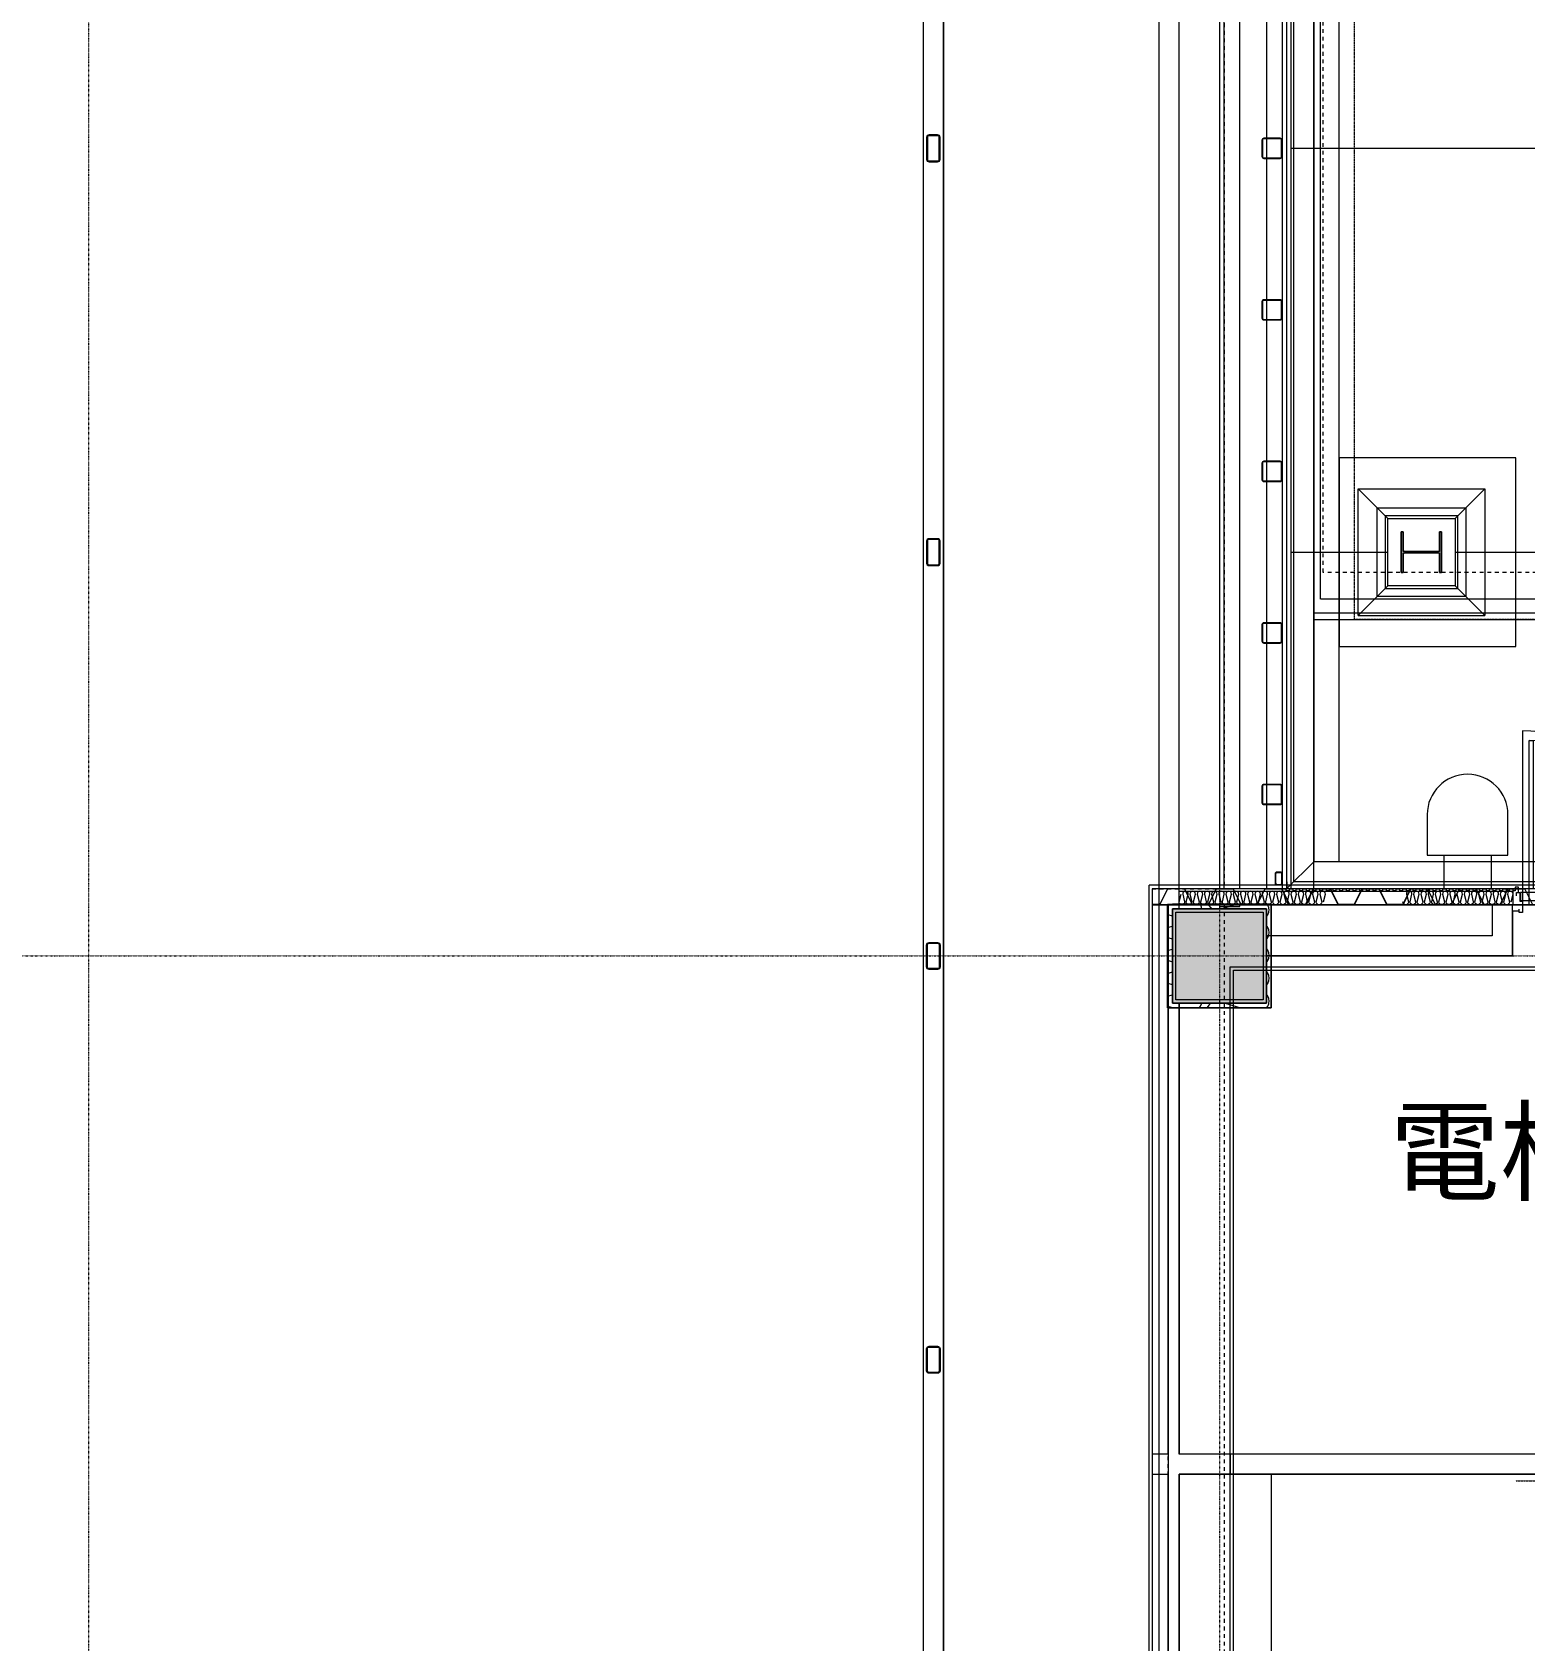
# Model space of a CAD drawing. Extents: x -32000 to 401936, y -48083 to 131250.
# Drawn here: x 234782 to 245868, y 24912 to 36863 of the extents above; entities that cross this region are included whole.
import ezdxf
from ezdxf.enums import TextEntityAlignment as Align

# ---------------------------------------------------------------- set-up
doc = ezdxf.new("R2010")
doc.units = 0
doc.header["$LTSCALE"] = 10
for name, pattern in [('H12PL4$0$JJP_三點線', [0.9, 0.3, -0.15, 0, -0.15, 0, -0.15, 0, -0.15]), ('H12PL4$0$JJP_虛線(退縮線、投影線、地下室範圍、非屬本工程、圖面分區)', [0.45, 0.3, -0.15]), ('H12PL4$0$TAI_虛線', [5.644, 2.822, -2.822]), ('XFM7P40ICA$0$H12PL4$0$DOTK1', [0.01, 0.005, -0.005]), ('XFM7P40ICA$0$H12PL4$0$JJP_三點線', [0.9, 0.3, -0.15, 0, -0.15, 0, -0.15, 0, -0.15]), ('XFM7P40ICA$0$H12PL4$0$JJP_虛線(退縮線、投影線、地下室範圍、非屬本工程、圖面分區)', [0.45, 0.3, -0.15]), ('XFM7P40ICA$0$H12PL4$0$TAI_虛線', [5.644, 2.822, -2.822])]:
    doc.linetypes.add(name, pattern=pattern)
for name, color, linetype in [('H12PL4$0$A-WALL-EX', 252, 'Continuous'), ('H12PL4$0$A-WALL-IN', 252, 'Continuous'), ('H12PL4$0$A-ZONE', 252, 'Continuous'), ('H12PL4$0$Door', 252, 'Continuous'), ('H12PL4$0$S-COL', 252, 'Continuous'), ('H12PL4$0$S-GRID', 252, 'Continuous'), ('H12PL4$0$S-SLAB-SHOW', 252, 'Continuous'), ('XFM7P40ICA$0$H12PL4$0$A-CLNG', 252, 'Continuous'), ('XFM7P40ICA$0$H12PL4$0$A-ROOF', 252, 'Continuous'), ('XFM7P40ICA$0$H12PL4$0$A-WALL-EX', 252, 'Continuous'), ('XFM7P40ICA$0$H12PL4$0$A-WALL-IN', 252, 'Continuous'), ('XFM7P40ICA$0$H12PL4$0$Hattch', 252, 'Continuous'), ('XFM7P40ICA$0$H12PL4$0$L40_19_$ALDG', 252, 'Continuous'), ('XFM7P40ICA$0$H12PL4$0$L40_19_GW', 252, 'Continuous'), ('XFM7P40ICA$0$H12PL4$0$L40_19_MEJI', 252, 'Continuous'), ('XFM7P40ICA$0$H12PL4$0$L40_19_SIAGE1', 252, 'Continuous'), ('XFM7P40ICA$0$H12PL4$0$L40_19_SIAGE2', 252, 'Continuous'), ('XFM7P40ICA$0$H12PL4$0$L40_19_SIAGE3', 252, 'Continuous'), ('XFM7P40ICA$0$H12PL4$0$L40_19_STEEL2', 252, 'Continuous'), ('XFM7P40ICA$0$H12PL4$0$L40_19_STEEL3', 252, 'Continuous'), ('XFM7P40ICA$0$H12PL4$0$L40_19_SUGATA3', 252, 'Continuous'), ('XFM7P40ICA$0$H12PL4$0$L40_19_SUGATAD', 252, 'Continuous'), ('XFM7P40ICA$0$H12PL4$0$L40_19_TATEGU1', 252, 'Continuous'), ('XFM7P40ICA$0$H12PL4$0$L40_19_TATEGU3', 252, 'Continuous'), ('XFM7P40ICA$0$H12PL4$0$S-COL', 252, 'Continuous'), ('XFM7P40ICA$0$H12PL4$0$S-GRID', 252, 'Continuous')]:
    doc.layers.add(name, color=color, linetype=linetype)
doc.styles.add('H12PL4$0$Standard', font='', dxfattribs={"width": 0.8})
doc.styles.get('H12PL4$0$Standard').set_extended_font_data('Microsoft JhengHei')

# ---------------------------------------------------------------- blocks, each defined once
blk = doc.blocks.new('XFM7P40ICA$0$H12PL4')
at = {"layer": 'XFM7P40ICA$0$H12PL4$0$Hattch', "linetype": 'Continuous', "lineweight": 0}
for points in [[(244950, 33150), (244950, 32850), (244965, 32850), (244965, 32995), (245235, 32995), (245235, 32850), (245250, 32850), (245250, 33150), (245235, 33150), (245235, 33005), (244965, 33005), (244965, 33150)], [(243250, 29650), (243950, 29650), (243950, 30350), (243250, 30350)]]:
    blk.add_hatch(color=256, dxfattribs=at).paths.add_polyline_path(points)
at = {"layer": 'XFM7P40ICA$0$H12PL4$0$A-CLNG', "lineweight": 0, "flags": 128}
blk.add_lwpolyline([(243300, 26150), (250225, 26150), (250225, 22725), (252150, 22725), (252150, 9575), (245975, 9575), (245975, 12725), (243300, 12725)], close=True, dxfattribs=at)
at = {"layer": 'XFM7P40ICA$0$H12PL4$0$A-ROOF', "linetype": 'XFM7P40ICA$0$H12PL4$0$TAI_虛線', "lineweight": 0, "flags": 128}
for points in [[(243635, 45000), (243635, 30500)], [(243099.5, 30500), (243635, 30500)], [(243099.5, 30500), (243099.5, 30380)], [(243099.5, 30380), (243635, 30380)], [(243635, 30380), (243635, -650)]]:
    blk.add_lwpolyline(points, dxfattribs=at)
at = {"layer": 'XFM7P40ICA$0$H12PL4$0$A-WALL-EX', "lineweight": 0}
for p, q in [((244300, 30500), (244300, 89560)), ((243300, 30500), (243150, 30500)), ((243300, 30500), (243150, 30500)), ((243150, 30380), (243300, 30380)), ((243150, 30380), (243300, 30380)), ((243219.5, 26300), (243099.5, 26300)), ((243219.5, 26300), (243099.5, 26300)), ((243680.5, 26300), (243680.5, 26150)), ((243099.5, 26150), (243219.5, 26150)), ((243099.5, 26150), (243219.5, 26150))]:
    blk.add_line(p, q, dxfattribs=at)
at = {"layer": 'XFM7P40ICA$0$H12PL4$0$A-WALL-EX', "linetype": 'XFM7P40ICA$0$H12PL4$0$JJP_虛線(退縮線、投影線、地下室範圍、非屬本工程、圖面分區)', "lineweight": 0}
for p, q in [((244300, 32550), (244316.7, 32550)), ((244316.7, 32550), (244350, 32550)), ((244350, 32550), (253450, 32550)), ((243099.5, 26300), (243099.5, 26150))]:
    blk.add_line(p, q, dxfattribs=at)
at = {"layer": 'XFM7P40ICA$0$H12PL4$0$A-WALL-EX', "lineweight": 0, "flags": 128}
for points in [[(243150, 90465), (243150, 30500)], [(244065, 90115), (244065, 30500)], [(244100, 30500), (244100, 90115)], [(243300, 30500), (243300, 89650)], [(243600, 89650), (243600, 30500)], [(243635, 30500), (243635, 89650)], [(244130, 89560), (244130, 30500)], [(243150, 30500), (243099.5, 30500)], [(243099.5, 30500), (243099.5, 30380)], [(261965, 30500), (243300, 30500)], [(243600, 30500), (243635, 30500)], [(244065, 30500), (244100, 30500)], [(244300, 30500), (244130, 30500)], [(260500, 30500), (244300, 30500)], [(243099.5, 30380), (243150, 30380)], [(243150, 30380), (243150, -465.1)], [(243300, 30380), (261965, 30380)], [(243300, 30350), (243300, 30380)], [(245775, 30380), (245625, 30380)], [(245625, 30380), (245625, 30150)], [(245775, 30150), (245775, 30380)], [(245625, 30150), (243985, 30150)], [(243985, 30000), (243985, 30150)], [(245775, 30000), (245775, 30150)], [(243985, 30000), (245775, 30000)], [(243300, 26300), (243300, 29650)], [(250375, 26300), (243680.5, 26300)], [(243300, 15350), (243300, 26150)], [(243680.5, 26150), (250225, 26150)]]:
    blk.add_lwpolyline(points, dxfattribs=at)
at = {"layer": 'XFM7P40ICA$0$H12PL4$0$A-WALL-EX', "linetype": 'XFM7P40ICA$0$H12PL4$0$JJP_虛線(退縮線、投影線、地下室範圍、非屬本工程、圖面分區)', "lineweight": 0, "flags": 128}
for points in [[(244300, 87350), (244300, 32650)], [(244350, 32650), (244350, 87350)], [(244300, 32550), (244300, 32650)], [(253450, 32650), (244350, 32650)], [(244300, 32500), (244300, 32550)], [(244300, 32500), (253600, 32500)], [(243075, 30525), (243075, 29895)], [(263295, 30525), (243075, 30525)], [(243219.5, 30380), (243099.5, 30380)], [(243099.5, 30380), (243099.5, -465)], [(243219.5, 26300), (243219.5, 30380)], [(243220, 30380), (243220, 29919.5)], [(263319.5, 30380), (243220, 30380)], [(243075, 29895), (243075, -2650)], [(243220, 29919.5), (243220, -2530)], [(243680.5, -2069.5), (243680.5, 29919.5)], [(243680.5, 29919.5), (263319.5, 29919.5)], [(243705, -2027.9), (243705, 29895)], [(243705, 29895), (263295, 29895)], [(243219.5, 12725), (243219.5, 26150)]]:
    blk.add_lwpolyline(points, dxfattribs=at)
at = {"layer": 'XFM7P40ICA$0$H12PL4$0$A-WALL-IN', "lineweight": 0, "flags": 128}
for points in [[(243215, 30385), (243250, 30385)], [(243215, 30385), (243215, 29615)], [(243950, 30385), (243250, 30385)], [(243985, 30385), (243950, 30385)], [(243985, 29650), (243985, 30385)], [(243985, 29615), (243985, 29650)], [(243215, 29615), (243250, 29615)], [(243250, 29615), (243985, 29615)]]:
    blk.add_lwpolyline(points, dxfattribs=at)
at = {"layer": 'XFM7P40ICA$0$H12PL4$0$Hattch', "lineweight": 0}
for p, q in [((243156.9, 30381.7), (243216.1, 30500)), ((243157.9, 30380), (243217.1, 30498.3)), ((243300, 30498.3), (243217.1, 30498.3)), ((243338.8, 30498.3), (243300, 30498.3)), ((243399, 30380), (243339.8, 30498.3)), ((243400, 30381.7), (243340.9, 30500)), ((243517.9, 30381.7), (243577.1, 30500)), ((243519, 30380), (243578.1, 30498.3)), ((243577.1, 30500), (243700.9, 30500)), ((243699.8, 30498.3), (243578.1, 30498.3)), ((243760, 30380), (243700.9, 30498.3)), ((243761, 30381.7), (243701.9, 30500)), ((243879, 30381.7), (243938.1, 30500)), ((243880, 30380), (243939.2, 30498.3)), ((243938.1, 30500), (244061.9, 30500)), ((244060.9, 30498.3), (243939.2, 30498.3)), ((244121, 30380), (244061.9, 30498.3)), ((244122.1, 30381.7), (244062.9, 30500)), ((244240, 30381.7), (244299.2, 30500)), ((244241, 30380), (244300.2, 30498.3)), ((244299.2, 30500), (244422.9, 30500)), ((244421.9, 30498.3), (244300.2, 30498.3)), ((244482.1, 30380), (244422.9, 30498.3)), ((244483.1, 30381.7), (244424, 30500)), ((244601, 30381.7), (244660.2, 30500)), ((244602.1, 30380), (244661.2, 30498.3)), ((244660.2, 30500), (244784, 30500)), ((244782.9, 30498.3), (244661.2, 30498.3)), ((244843.1, 30380), (244784, 30498.3)), ((244844.2, 30381.7), (244785, 30500)), ((244962.1, 30381.7), (245021.2, 30500)), ((244963.1, 30380), (245022.3, 30498.3)), ((245021.2, 30500), (245145, 30500)), ((245144, 30498.3), (245022.3, 30498.3)), ((245204.2, 30380), (245145, 30498.3)), ((245205.2, 30381.7), (245146, 30500)), ((245323.1, 30381.7), (245382.3, 30500)), ((245324.2, 30380), (245383.3, 30498.3)), ((245382.3, 30500), (245506, 30500)), ((245505, 30498.3), (245383.3, 30498.3)), ((245565.2, 30380), (245506, 30498.3)), ((245566.2, 30381.7), (245507.1, 30500)), ((245684.2, 30381.7), (245743.3, 30500)), ((245685.2, 30380), (245744.4, 30498.3)), ((245743.3, 30500), (245867.1, 30500)), ((245866, 30498.3), (245744.4, 30498.3)), ((245926.2, 30380), (245867.1, 30498.3)), ((243150, 30381.7), (243099.5, 30381.7)), ((243156.9, 30381.7), (243150, 30381.7)), ((243215, 30380.5), (243218.4, 30381.6)), ((243218.4, 30381.6), (243229.6, 30385)), ((243519, 30380), (243399, 30380)), ((243517.9, 30381.7), (243400, 30381.7)), ((243459, 30382.2), (243457.1, 30385)), ((243465.7, 30363.7), (243459, 30382.2)), ((243467.3, 30350), (243465.7, 30363.7)), ((243512.7, 30385), (243519.9, 30374.2)), ((243519.9, 30374.2), (243534.2, 30360.7)), ((243534.2, 30360.7), (243551.2, 30351)), ((243615.6, 30350), (243729.6, 30385)), ((243880, 30380), (243760, 30380)), ((243879, 30381.7), (243761, 30381.7)), ((243959, 30382.2), (243957.1, 30385)), ((243965.2, 30365.2), (243959, 30382.2)), ((243965.7, 30363.7), (243965.2, 30365.2)), ((243967.3, 30350), (243965.7, 30363.7)), ((244241, 30380), (244121, 30380)), ((244240, 30381.7), (244122.1, 30381.7)), ((244602.1, 30380), (244482.1, 30380)), ((244601, 30381.7), (244483.1, 30381.7)), ((244963.1, 30380), (244843.1, 30380)), ((244962.1, 30381.7), (244844.2, 30381.7)), ((245324.2, 30380), (245204.2, 30380)), ((245323.1, 30381.7), (245205.2, 30381.7)), ((245685.2, 30380), (245565.2, 30380)), ((245684.2, 30381.7), (245566.2, 30381.7)), ((243215, 30308), (243250, 30297.2)), ((243551.2, 30351), (243554.6, 30350)), ((243950, 30292.7), (243959, 30306.3)), ((243959, 30306.3), (243965.7, 30324.7)), ((243965.7, 30324.7), (243968, 30344.2)), ((243968, 30344.2), (243967.3, 30350)), ((243215, 30210.5), (243250, 30221.3)), ((243215, 30138), (243250, 30127.2)), ((243959, 30212.2), (243950, 30225.8)), ((243950, 30122.7), (243959, 30136.3)), ((243965.7, 30193.7), (243959, 30212.2)), ((243959, 30136.3), (243965.7, 30154.7)), ((243968, 30174.2), (243965.7, 30193.7)), ((243965.7, 30154.7), (243968, 30174.2)), ((243215, 30040.5), (243250, 30051.3)), ((243959, 30042.2), (243950, 30055.8)), ((243965.7, 30023.7), (243959, 30042.2)), ((243968, 30004.2), (243965.7, 30023.7)), ((243965.7, 29984.7), (243968, 30004.2)), ((243215, 29968), (243250, 29957.2)), ((243215, 29870.5), (243250, 29881.3)), ((243950, 29952.7), (243959, 29966.3)), ((243959, 29872.2), (243950, 29885.8)), ((243959, 29966.3), (243965.7, 29984.7)), ((243215, 29798), (243250, 29787.2)), ((243950, 29782.7), (243959, 29796.3)), ((243965.7, 29853.7), (243959, 29872.2)), ((243959, 29796.3), (243965.7, 29814.7)), ((243968, 29834.2), (243965.7, 29853.7)), ((243965.7, 29814.7), (243968, 29834.2)), ((243215, 29700.5), (243250, 29711.3)), ((243459, 29626.3), (243465.7, 29644.7)), ((243465.7, 29644.7), (243466.3, 29650)), ((243534.2, 29647.8), (243519.9, 29634.3)), ((243538.1, 29650), (243534.2, 29647.8)), ((243643.2, 29650), (243757.2, 29615)), ((243959, 29702.2), (243950, 29715.8)), ((243965.7, 29683.7), (243959, 29702.2)), ((243962.9, 29637.1), (243965.7, 29644.7)), ((243968, 29664.2), (243965.7, 29683.7)), ((243965.7, 29644.7), (243966.3, 29650)), ((243966.3, 29650), (243968, 29664.2)), ((243215, 29628), (243224.9, 29624.9)), ((243224.9, 29624.9), (243250, 29617.2)), ((243250, 29617.2), (243257.2, 29615)), ((243451.5, 29615), (243459, 29626.3)), ((243509, 29617.9), (243508, 29615)), ((243519.9, 29634.3), (243509, 29617.9)), ((243951.5, 29615), (243959, 29626.3)), ((243959, 29626.3), (243962.9, 29637.1))]:
    blk.add_line(p, q, dxfattribs=at)
at = {"layer": 'XFM7P40ICA$0$H12PL4$0$L40_19_$ALDG', "linetype": 'XFM7P40ICA$0$H12PL4$0$DOTK1', "lineweight": 0}
blk.add_line((245800, 26100), (250225, 26100), dxfattribs=at)
at = {"layer": 'XFM7P40ICA$0$H12PL4$0$L40_19_GW', "lineweight": 0, "flags": 128}
for points in [[(244372, 30401.1), (244386.4, 30459.9, 1), (244345.2, 30459.9), (244359.6, 30401.1, -1), (244318.4, 30401.1), (244332.8, 30459.9, 1), (244291.6, 30459.9), (244306, 30401.1, -1), (244264.8, 30401.1), (244279.2, 30459.9, 1), (244238, 30459.9), (244252.4, 30401.1, -1), (244211.2, 30401.1), (244225.6, 30459.9, 1), (244184.4, 30459.9), (244198.8, 30401.1, -1), (244157.6, 30401.1), (244172, 30459.9, 1), (244130.8, 30459.9), (244145.2, 30401.1, -1), (244104, 30401.1), (244118.4, 30459.9, 1), (244077.2, 30459.9), (244091.6, 30401.1, -1), (244050.4, 30401.1), (244064.8, 30459.9, 1), (244023.6, 30459.9), (244038, 30401.1, -1), (243996.8, 30401.1), (244011.2, 30459.9, 1), (243970, 30459.9), (243984.4, 30401.1, -1), (243943.2, 30401.1), (243957.6, 30459.9, 1), (243916.4, 30459.9), (243930.8, 30401.1, -1), (243889.6, 30401.1), (243904, 30459.9, 1), (243862.8, 30459.9), (243877.2, 30401.1, -1), (243836, 30401.1), (243850.4, 30459.9, 1), (243809.2, 30459.9), (243823.6, 30401.1, -1), (243782.4, 30401.1), (243796.8, 30459.9, 1), (243755.6, 30459.9), (243770, 30401.1, -1), (243728.8, 30401.1), (243743.2, 30459.9, 1), (243702, 30459.9), (243716.4, 30401.1, -1), (243675.2, 30401.1), (243689.6, 30459.9, 1), (243648.4, 30459.9), (243662.8, 30401.1, -1), (243621.6, 30401.1), (243636, 30459.9, 1), (243594.8, 30459.9), (243609.2, 30401.1, -1), (243568, 30401.1), (243582.4, 30459.9, 1), (243541.2, 30459.9), (243555.6, 30401.1, -1), (243514.4, 30401.1), (243528.8, 30459.9, 1), (243487.6, 30459.9), (243502, 30401.1, -1), (243460.8, 30401.1), (243475.2, 30459.9, 1), (243434, 30459.9), (243448.4, 30401.1, -1), (243407.2, 30401.1), (243421.6, 30459.9, 1), (243380.4, 30459.9), (243394.8, 30401.1, -1), (243353.6, 30401.1), (243368, 30459.9, 1), (243326.8, 30459.9), (243341.2, 30401.1, -1), (243300, 30401.1), (243314.4, 30459.9)], [(245765.6, 30401.1), (245780, 30459.9, 1), (245738.8, 30459.9), (245753.2, 30401.1, -1), (245712, 30401.1), (245726.4, 30459.9, 1), (245685.2, 30459.9), (245699.6, 30401.1, -1), (245658.4, 30401.1), (245672.8, 30459.9, 1), (245631.6, 30459.9), (245646, 30401.1, -1), (245604.8, 30401.1), (245619.2, 30459.9, 1), (245578, 30459.9), (245592.4, 30401.1, -1), (245551.2, 30401.1), (245565.6, 30459.9, 1), (245524.4, 30459.9), (245538.8, 30401.1, -1), (245497.6, 30401.1), (245512, 30459.9, 1), (245470.8, 30459.9), (245485.2, 30401.1, -1), (245444, 30401.1), (245458.4, 30459.9, 1), (245417.2, 30459.9), (245431.6, 30401.1, -1), (245390.4, 30401.1), (245404.8, 30459.9, 1), (245363.6, 30459.9), (245378, 30401.1, -1), (245336.8, 30401.1), (245351.2, 30459.9, 1), (245310, 30459.9), (245324.4, 30401.1, -1), (245283.2, 30401.1), (245297.6, 30459.9, 1), (245256.4, 30459.9), (245270.8, 30401.1, -1), (245229.6, 30401.1), (245244, 30459.9, 1), (245202.8, 30459.9), (245217.2, 30401.1, -1), (245176, 30401.1), (245190.4, 30459.9, 1), (245149.2, 30459.9), (245163.6, 30401.1, -1), (245122.4, 30401.1), (245136.8, 30459.9, 1), (245095.6, 30459.9), (245110, 30401.1, -1), (245068.8, 30401.1), (245083.2, 30459.9, 1), (245042, 30459.9), (245056.4, 30401.1, -1), (245015.2, 30401.1), (245029.6, 30459.9, 1), (244988.4, 30459.9), (245002.8, 30401.1, -1), (244961.6, 30401.1)]]:
    blk.add_lwpolyline(points, format="xyb", dxfattribs=at)
at = {"layer": 'XFM7P40ICA$0$H12PL4$0$L40_19_MEJI', "lineweight": 0}
for p, q in [((244490, 30700), (244490, 89375)), ((244130, 36000), (260600, 36000)), ((244130, 33000), (244850, 33000)), ((245350, 33000), (252350, 33000))]:
    blk.add_line(p, q, dxfattribs=at)
at = {"layer": 'XFM7P40ICA$0$H12PL4$0$L40_19_MEJI', "lineweight": 0, "flags": 128}
blk.add_lwpolyline([(244490, 32300), (245800, 32300), (245800, 33700), (244490, 33700)], close=True, dxfattribs=at)
at = {"layer": 'XFM7P40ICA$0$H12PL4$0$L40_19_SIAGE1', "lineweight": 0}
for p, q in [((244100, 30525), (244100, 90500)), ((241400, 37225), (241400, 22260)), ((241550, 37225), (241550, 22410)), ((243150, 37225), (243150, 22410)), ((245775, 30332), (245775, 30000)), ((245825, 30332), (245775, 30332)), ((245775, 30000), (243950, 30000)), ((243300, 29650), (243300, 26300)), ((250375, 26300), (243300, 26300)), ((250225, 26150), (243300, 26150)), ((243300, 26150), (243300, 15425))]:
    blk.add_line(p, q, dxfattribs=at)
at = {"layer": 'XFM7P40ICA$0$H12PL4$0$L40_19_SIAGE1', "lineweight": 0, "flags": 128}
blk.add_lwpolyline([(244101.2, 30552), (244101.2, 30501.2), (244152, 30501.2)], dxfattribs=at)
at = {"layer": 'XFM7P40ICA$0$H12PL4$0$L40_19_SIAGE2', "lineweight": 0}
blk.add_line((243300, 26300), (243300, 29650), dxfattribs=at)
at = {"layer": 'XFM7P40ICA$0$H12PL4$0$L40_19_SIAGE2', "lineweight": 0, "flags": 128}
blk.add_lwpolyline([(244094, 30500), (244094, 30485.5), (244118.8, 30485.5), (244118.8, 30500), (244143.6, 30500), (244143.6, 30485.5), (244168.4, 30485.5), (244168.4, 30500), (244193.2, 30500), (244193.2, 30485.5), (244218, 30485.5), (244218, 30500), (244242.8, 30500), (244242.8, 30485.5), (244267.6, 30485.5), (244267.6, 30500), (244292.4, 30500), (244292.4, 30485.5), (244317.2, 30485.5), (244317.2, 30500), (244342, 30500), (244342, 30485.5), (244366.8, 30485.5), (244366.8, 30500), (244391.6, 30500), (244391.6, 30485.5), (244416.4, 30485.5), (244416.4, 30500), (244441.2, 30500), (244441.2, 30485.5), (244466, 30485.5), (244466, 30500), (244490.8, 30500), (244490.8, 30485.5), (244515.6, 30485.5), (244515.6, 30500), (244540.4, 30500), (244540.4, 30485.5), (244565.2, 30485.5), (244565.2, 30500), (244590, 30500), (244590, 30485.5), (244614.8, 30485.5), (244614.8, 30500), (244639.6, 30500), (244639.6, 30485.5), (244664.4, 30485.5), (244664.4, 30500), (244689.2, 30500), (244689.2, 30485.5), (244714, 30485.5), (244714, 30500), (244738.8, 30500), (244738.8, 30485.5), (244763.6, 30485.5), (244763.6, 30500), (244788.4, 30500), (244788.4, 30485.5), (244813.2, 30485.5), (244813.2, 30500), (244838, 30500), (244838, 30485.5), (244862.8, 30485.5), (244862.8, 30500), (244887.6, 30500), (244887.6, 30485.5), (244912.4, 30485.5), (244912.4, 30500), (244937.2, 30500), (244937.2, 30485.5), (244962, 30485.5), (244962, 30500), (244986.8, 30500), (244986.8, 30485.5), (245011.6, 30485.5), (245011.6, 30500), (245036.4, 30500), (245036.4, 30485.5), (245061.2, 30485.5), (245061.2, 30500), (245086, 30500), (245086, 30485.5), (245110.8, 30485.5), (245110.8, 30500), (245134, 30500), (245134, 30485.5), (245158.8, 30485.5), (245158.8, 30500), (245183.6, 30500), (245183.6, 30485.5), (245208.4, 30485.5), (245208.4, 30500), (245233.2, 30500), (245233.2, 30485.5), (245258, 30485.5), (245258, 30500), (245282.8, 30500), (245282.8, 30485.5), (245307.6, 30485.5), (245307.6, 30500), (245332.4, 30500), (245332.4, 30485.5), (245357.2, 30485.5), (245357.2, 30500), (245382, 30500), (245382, 30485.5), (245406.8, 30485.5), (245406.8, 30500), (245431.6, 30500), (245431.6, 30485.5), (245456.4, 30485.5), (245456.4, 30500), (245481.2, 30500), (245481.2, 30485.5), (245506, 30485.5), (245506, 30500), (245530.8, 30500), (245530.8, 30485.5), (245555.6, 30485.5), (245555.6, 30500), (245580.4, 30500), (245580.4, 30485.5), (245605.2, 30485.5), (245605.2, 30500), (245630, 30500), (245630, 30485.5), (245654.8, 30485.5), (245654.8, 30500), (245679.6, 30500), (245679.6, 30485.5), (245704.4, 30485.5), (245704.4, 30500), (245729.2, 30500), (245729.2, 30485.5), (245754, 30485.5), (245754, 30500), (245778.8, 30500), (245778.8, 30485.5), (245795, 30485.5)], dxfattribs=at)
at = {"layer": 'XFM7P40ICA$0$H12PL4$0$L40_19_SIAGE3', "lineweight": 0}
for p, q in [((244065, 75000), (244065, 30525)), ((243300, 30350), (243300, 44575)), ((243300, 30480.5), (245780, 30480.5)), ((244100, 30525), (244065, 30525)), ((245780, 30380.5), (245780, 30480.5)), ((243300, 30380.5), (245780, 30380.5)), ((245625, 30380.5), (245625, 30150)), ((245625, 30150), (243950, 30150))]:
    blk.add_line(p, q, dxfattribs=at)
at = {"layer": 'XFM7P40ICA$0$H12PL4$0$L40_19_SIAGE3', "lineweight": 0, "flags": 128}
blk.add_lwpolyline([(243215, 29615), (243215, 30385), (243985, 30385), (243985, 29615)], close=True, dxfattribs=at)
at = {"layer": 'XFM7P40ICA$0$H12PL4$0$L40_19_STEEL2', "lineweight": 0, "flags": 128}
blk.add_lwpolyline([(245250, 33150), (245250, 32850), (245235, 32850), (245235, 32982, 0.4142136), (245222, 32995), (244978, 32995, 0.4142136), (244965, 32982), (244965, 32850), (244950, 32850), (244950, 33150), (244965, 33150), (244965, 33018, 0.4142136), (244978, 33005), (245222, 33005, 0.4142136), (245235, 33018), (245235, 33150)], format="xyb", close=True, dxfattribs=at)
for points in [[(243250, 29650), (243250, 30350), (243950, 30350), (243950, 29650)], [(243275, 29675), (243275, 30325), (243925, 30325), (243925, 29675)]]:
    blk.add_lwpolyline(points, close=True, dxfattribs=at)
at = {"layer": 'XFM7P40ICA$0$H12PL4$0$L40_19_STEEL3', "lineweight": 0, "flags": 128}
for points in [[(241525, 35918), (241525, 36082, 0.4142136), (241507, 36100), (241443, 36100, 0.4142136), (241425, 36082), (241425, 35918, 0.4142136), (241443, 35900), (241507, 35900, 0.4142136)], [(241519, 35918), (241519, 36082, 0.4142136), (241507, 36094), (241443, 36094, 0.4142136), (241431, 36082), (241431, 35918, 0.4142136), (241443, 35906), (241507, 35906, 0.4142136)], [(243915, 36061.5), (243915, 35938.5, 0.4142136), (243928.5, 35925), (244051.5, 35925, 0.4142136), (244065, 35938.5), (244065, 36061.5, 0.4142136), (244051.5, 36075), (243928.5, 36075, 0.4142136)], [(243919.5, 36061.5), (243919.5, 35938.5, 0.4142136), (243928.5, 35929.5), (244051.5, 35929.5, 0.4142136), (244060.5, 35938.5), (244060.5, 36061.5, 0.4142136), (244051.5, 36070.5), (243928.5, 36070.5, 0.4142136)], [(243915, 34861.5), (243915, 34738.5, 0.4142136), (243928.5, 34725), (244051.5, 34725, 0.4142136), (244065, 34738.5), (244065, 34861.5, 0.4142136), (244051.5, 34875), (243928.5, 34875, 0.4142136)], [(243919.5, 34861.5), (243919.5, 34738.5, 0.4142136), (243928.5, 34729.5), (244051.5, 34729.5, 0.4142136), (244060.5, 34738.5), (244060.5, 34861.5, 0.4142136), (244051.5, 34870.5), (243928.5, 34870.5, 0.4142136)], [(243915, 33661.5), (243915, 33538.5, 0.4142136), (243928.5, 33525), (244051.5, 33525, 0.4142136), (244065, 33538.5), (244065, 33661.5, 0.4142136), (244051.5, 33675), (243928.5, 33675, 0.4142136)], [(243919.5, 33661.5), (243919.5, 33538.5, 0.4142136), (243928.5, 33529.5), (244051.5, 33529.5, 0.4142136), (244060.5, 33538.5), (244060.5, 33661.5, 0.4142136), (244051.5, 33670.5), (243928.5, 33670.5, 0.4142136)], [(241525, 32918), (241525, 33082, 0.4142136), (241507, 33100), (241443, 33100, 0.4142136), (241425, 33082), (241425, 32918, 0.4142136), (241443, 32900), (241507, 32900, 0.4142136)], [(241519, 32918), (241519, 33082, 0.4142136), (241507, 33094), (241443, 33094, 0.4142136), (241431, 33082), (241431, 32918, 0.4142136), (241443, 32906), (241507, 32906, 0.4142136)], [(243915, 32461.5), (243915, 32338.5, 0.4142136), (243928.5, 32325), (244051.5, 32325, 0.4142136), (244065, 32338.5), (244065, 32461.5, 0.4142136), (244051.5, 32475), (243928.5, 32475, 0.4142136)], [(243919.5, 32461.5), (243919.5, 32338.5, 0.4142136), (243928.5, 32329.5), (244051.5, 32329.5, 0.4142136), (244060.5, 32338.5), (244060.5, 32461.5, 0.4142136), (244051.5, 32470.5), (243928.5, 32470.5, 0.4142136)], [(243915, 31261.5), (243915, 31138.5, 0.4142136), (243928.5, 31125), (244051.5, 31125, 0.4142136), (244065, 31138.5), (244065, 31261.5, 0.4142136), (244051.5, 31275), (243928.5, 31275, 0.4142136)], [(243919.5, 31261.5), (243919.5, 31138.5, 0.4142136), (243928.5, 31129.5), (244051.5, 31129.5, 0.4142136), (244060.5, 31138.5), (244060.5, 31261.5, 0.4142136), (244051.5, 31270.5), (243928.5, 31270.5, 0.4142136)], [(244015, 30538.5), (244015, 30611.5, -0.4142136), (244028.5, 30625), (244051.5, 30625, -0.4142136), (244065, 30611.5), (244065, 30538.5, -0.4142136), (244051.5, 30525), (244028.5, 30525, -0.4142136)], [(244019.5, 30538.5), (244019.5, 30611.5, -0.4142136), (244028.5, 30620.5), (244051.5, 30620.5, -0.4142136), (244060.5, 30611.5), (244060.5, 30538.5, -0.4142136), (244051.5, 30529.5), (244028.5, 30529.5, -0.4142136)], [(241525, 30082), (241525, 29918, -0.4142136), (241507, 29900), (241443, 29900, -0.4142136), (241425, 29918), (241425, 30082, -0.4142136), (241443, 30100), (241507, 30100, -0.4142136)], [(241519, 30082), (241519, 29918, -0.4142136), (241507, 29906), (241443, 29906, -0.4142136), (241431, 29918), (241431, 30082, -0.4142136), (241443, 30094), (241507, 30094, -0.4142136)], [(241525, 27082), (241525, 26918, -0.4142136), (241507, 26900), (241443, 26900, -0.4142136), (241425, 26918), (241425, 27082, -0.4142136), (241443, 27100), (241507, 27100, -0.4142136)], [(241519, 27082), (241519, 26918, -0.4142136), (241507, 26906), (241443, 26906, -0.4142136), (241431, 26918), (241431, 27082, -0.4142136), (241443, 27094), (241507, 27094, -0.4142136)]]:
    blk.add_lwpolyline(points, format="xyb", close=True, dxfattribs=at)
at = {"layer": 'XFM7P40ICA$0$H12PL4$0$L40_19_SUGATA3', "lineweight": 0}
for p, q in [((244150, 89660), (244150, 30550)), ((244300, 89660), (244300, 30700)), ((244850, 33250), (244770, 33330)), ((245430, 33330), (245350, 33250)), ((244850, 32750), (244770, 32670)), ((245430, 32670), (245350, 32750)), ((244101.2, 30501.2), (244300, 30700)), ((247105, 30700), (244300, 30700)), ((247105, 30550), (244150, 30550)), ((243985, 26150), (243985, 22260))]:
    blk.add_line(p, q, dxfattribs=at)
at = {"layer": 'XFM7P40ICA$0$H12PL4$0$L40_19_SUGATA3', "lineweight": 0, "flags": 128}
for points in [[(245430, 32670), (244770, 32670), (244770, 33330), (245430, 33330)], [(245350, 32750), (244850, 32750), (244850, 33250), (245350, 33250)]]:
    blk.add_lwpolyline(points, close=True, dxfattribs=at)
blk.add_lwpolyline([(245617.5, 30750), (245742.5, 30750), (245742.5, 31050, 1), (245142.5, 31050), (245142.5, 30750), (245267.5, 30750)], format="xyb", dxfattribs=at)
blk.add_lwpolyline([(245267.5, 30500), (245267.5, 30750), (245617.5, 30750), (245617.5, 30500)], dxfattribs=at)
at = {"layer": 'XFM7P40ICA$0$H12PL4$0$L40_19_SUGATAD', "linetype": 'XFM7P40ICA$0$H12PL4$0$DOTK1', "lineweight": 0}
for p in [(244600, 87500), (253600, 32500)]:
    blk.add_line(p, (244600, 32500), dxfattribs=at)
at = {"layer": 'XFM7P40ICA$0$H12PL4$0$L40_19_TATEGU1', "lineweight": 0, "flags": 128}
for points in [[(245820, 30472), (245820, 30510), (245795, 30510), (245795, 30485)], [(245805, 30447), (245805, 30472), (245830, 30472), (245830, 30407), (245850, 30407), (245850, 30322), (245825, 30322), (245825, 30347)]]:
    blk.add_lwpolyline(points, dxfattribs=at)
at = {"layer": 'XFM7P40ICA$0$H12PL4$0$L40_19_TATEGU3', "lineweight": 0}
blk.add_line((245850, 31672), (245850, 30472), dxfattribs=at)
at = {"layer": 'XFM7P40ICA$0$H12PL4$0$L40_19_TATEGU3', "lineweight": 0, "flags": 128}
blk.add_lwpolyline([(247065, 30472), (245835, 30472), (245835, 30412), (247065, 30412)], close=True, dxfattribs=at)
at = {"layer": 'XFM7P40ICA$0$H12PL4$0$L40_19_TATEGU3', "lineweight": 0}
blk.add_arc((245850, 30472), 1200, 0, 90, dxfattribs=at)
at = {"layer": 'XFM7P40ICA$0$H12PL4$0$S-COL', "lineweight": 0, "flags": 128}
for points in [[(244630, 32530), (244630, 33470)], [(244830, 33270), (244630, 33470)], [(244630, 33470), (245570, 33470)], [(245570, 33470), (245370, 33270)], [(245570, 33470), (245570, 32530)], [(244830, 33270), (244830, 32730)], [(245370, 33270), (244830, 33270)], [(245370, 32730), (245370, 33270)], [(244830, 32730), (244630, 32530)], [(244830, 32730), (245370, 32730)], [(245570, 32530), (245370, 32730)], [(244630, 32530), (245570, 32530)]]:
    blk.add_lwpolyline(points, dxfattribs=at)
for points in [[(244950, 33150), (244950, 32850), (244965, 32850), (244965, 32995), (245235, 32995), (245235, 32850), (245250, 32850), (245250, 33150), (245235, 33150), (245235, 33005), (244965, 33005), (244965, 33150)], [(243250, 29650), (243950, 29650), (243950, 30350), (243250, 30350)]]:
    blk.add_lwpolyline(points, close=True, dxfattribs=at)
at = {"layer": 'XFM7P40ICA$0$H12PL4$0$S-GRID', "linetype": 'XFM7P40ICA$0$H12PL4$0$JJP_三點線', "lineweight": 0}
for p, q in [((235200, 128250), (235200, -28000)), ((243600, 128250), (243600, -28000)), ((-29000, 30000), (289600, 30000))]:
    blk.add_line(p, q, dxfattribs=at)
blk = doc.blocks.new('XFM7P40ICA')
blk.add_blockref('XFM7P40ICA$0$H12PL4', (0, 0))
blk = doc.blocks.new('H12PL4$0$萬用門(22改)-REVISED[6]_1')
at = {"layer": 'H12PL4$0$Door', "color": 5, "lineweight": 0}
for p, q in [((24590, 3050), (24590, 3160)), ((24590, 3160), (24593, 3160)), ((24593, 3160), (24593, 3050)), ((24590, 3050), (24585, 3050)), ((24585, 3050), (24585, 3038)), ((24593, 3050), (24590, 3050)), ((24590, 3038), (24590, 3050)), ((24705, 3050), (24700, 3050)), ((24700, 3050), (24700, 3038)), ((24705, 3038), (24705, 3050)), ((24585, 3038), (24590, 3038)), ((24700, 3038), (24705, 3038))]:
    blk.add_line(p, q, dxfattribs=at)
blk.add_arc((24590, 3050), 110, 0, 90, dxfattribs=at)
blk = doc.blocks.new('H12PL4')
at = {"layer": 'H12PL4$0$A-WALL-EX', "lineweight": 0}
for p, q in [((243750, 30500), (243600, 30500)), ((243750, 30500), (243600, 30500)), ((245850, 30500), (245850, 30380)), ((243600, 30380), (243750, 30380)), ((243600, 30380), (243750, 30380)), ((243219.5, 26300), (243099.5, 26300)), ((243219.5, 26300), (243099.5, 26300)), ((243099.5, 26150), (243219.5, 26150)), ((243099.5, 26150), (243219.5, 26150))]:
    blk.add_line(p, q, dxfattribs=at)
at = {"layer": 'H12PL4$0$A-WALL-EX', "linetype": 'H12PL4$0$JJP_虛線(退縮線、投影線、地下室範圍、非屬本工程、圖面分區)', "lineweight": 0}
blk.add_line((243099.5, 26300), (243099.5, 26150), dxfattribs=at)
at = {"layer": 'H12PL4$0$A-WALL-EX', "lineweight": 0, "flags": 128}
for points in [[(244100, 30500), (244100, 91700)], [(244100, 30500), (244100, 91700)], [(244100, 30500), (244100, 91700)], [(244100, 30500), (244100, 91700)], [(244100, 30500), (244100, 90150)], [(243950, 44650), (243950, 30500)], [(243150, 30500), (243099.5, 30500)], [(243099.5, 30500), (243099.5, 30380)], [(243600, 30500), (243300, 30500)], [(245850, 30500), (243750, 30500)], [(243950, 30500), (244100, 30500)], [(243099.5, 30380), (243150, 30380)], [(243300, 30380), (243600, 30380)], [(243750, 30380), (245850, 30380)]]:
    blk.add_lwpolyline(points, dxfattribs=at)
at = {"layer": 'H12PL4$0$A-WALL-EX', "linetype": 'H12PL4$0$JJP_虛線(退縮線、投影線、地下室範圍、非屬本工程、圖面分區)', "lineweight": 0, "flags": 128}
for points in [[(243600, 38925), (243600, 36075)], [(243750, 30500), (243750, 37400)], [(243600, 35925), (243600, 33075)], [(243600, 32925), (243600, 30500)], [(243219.5, 30380), (243099.5, 30380)], [(243099.5, 30380), (243099.5, 22410)], [(243219.5, 26300), (243219.5, 30380)], [(243220, 30380), (243220, 29919.5)], [(263319.5, 30380), (243220, 30380)], [(243600, 30380), (243600, 30367.5)], [(243600, 30367.5), (243750, 30367.5)], [(243750, 30367.5), (243750, 30380)], [(243220, 29919.5), (243220, -2530)], [(243680.5, -2069.5), (243680.5, 29919.5)], [(243680.5, 29919.5), (263319.5, 29919.5)], [(243219.5, 22410), (243219.5, 26150)]]:
    blk.add_lwpolyline(points, dxfattribs=at)
at = {"layer": 'H12PL4$0$A-WALL-IN', "lineweight": 0}
for p, q in [((243300, 30500), (243150, 30500)), ((243300, 30500), (243150, 30500)), ((243150, 30380), (243300, 30380)), ((243150, 30380), (243300, 30380)), ((243680.5, 26300), (243680.5, 26150))]:
    blk.add_line(p, q, dxfattribs=at)
at = {"layer": 'H12PL4$0$A-WALL-IN', "lineweight": 0, "flags": 128}
for points in [[(243150, 90465), (243150, 30500)], [(243300, 30500), (243300, 44650)], [(241400, 37225), (241400, 22260)], [(241550, 22410), (241550, 37225)], [(243150, 30380), (243150, 22410)], [(243215, 30385), (243250, 30385)], [(243215, 30385), (243215, 29615)], [(243950, 30385), (243250, 30385)], [(243300, 30350), (243300, 30380)], [(243985, 30385), (243950, 30385)], [(243985, 29650), (243985, 30385)], [(245775, 30380), (245625, 30380)], [(245625, 30380), (245625, 30150)], [(245775, 30150), (245775, 30380)], [(245625, 30150), (243985, 30150)], [(243985, 30000), (243985, 30150)], [(245775, 30000), (245775, 30150)], [(243985, 30000), (245775, 30000)], [(243300, 26300), (243300, 29650)], [(243985, 29615), (243985, 29650)], [(243215, 29615), (243250, 29615)], [(243250, 29615), (243985, 29615)], [(250375, 26300), (243680.5, 26300)], [(243300, 22410), (243300, 26150)], [(243680.5, 26150), (250225, 26150)]]:
    blk.add_lwpolyline(points, dxfattribs=at)
at = {"layer": 'H12PL4$0$S-COL', "lineweight": 0, "flags": 128}
for points in [[(244630, 32530), (244630, 33470)], [(244830, 33270), (244630, 33470)], [(244630, 33470), (245570, 33470)], [(245570, 33470), (245370, 33270)], [(245570, 33470), (245570, 32530)], [(244830, 33270), (244830, 32730)], [(245370, 33270), (244830, 33270)], [(245370, 32730), (245370, 33270)], [(244830, 32730), (244630, 32530)], [(244830, 32730), (245370, 32730)], [(245570, 32530), (245370, 32730)], [(244630, 32530), (245570, 32530)]]:
    blk.add_lwpolyline(points, dxfattribs=at)
for points in [[(244950, 33150), (244950, 32850), (244965, 32850), (244965, 32995), (245235, 32995), (245235, 32850), (245250, 32850), (245250, 33150), (245235, 33150), (245235, 33005), (244965, 33005), (244965, 33150)], [(243250, 29650), (243950, 29650), (243950, 30350), (243250, 30350)]]:
    blk.add_lwpolyline(points, close=True, dxfattribs=at)
at = {"layer": 'H12PL4$0$S-GRID', "linetype": 'H12PL4$0$JJP_三點線', "lineweight": 0}
for p, q in [((235200, 128250), (235200, -28000)), ((243600, 128250), (243600, -28000)), ((-29000, 30000), (289600, 30000))]:
    blk.add_line(p, q, dxfattribs=at)
at = {"layer": 'H12PL4$0$S-SLAB-SHOW', "lineweight": 0}
blk.add_line((244300, 30500), (244300, 89560), dxfattribs=at)
at = {"layer": 'H12PL4$0$S-SLAB-SHOW', "lineweight": 0, "flags": 128}
for points in [[(244130, 89560), (244130, 30500)], [(244300, 30500), (244130, 30500)], [(260500, 30500), (244300, 30500)]]:
    blk.add_lwpolyline(points, dxfattribs=at)
at = {"layer": 'H12PL4$0$S-SLAB-SHOW', "linetype": 'H12PL4$0$TAI_虛線', "lineweight": 0, "flags": 128}
for points in [[(244371.03, 32850), (244371.03, 87154.47)], [(253350, 32850), (244371.03, 32850)], [(243219.5, 30380), (263780, 30380)], [(243219.5, -2530.5), (243219.5, 30380)]]:
    blk.add_lwpolyline(points, dxfattribs=at)
at = {"layer": 'H12PL4$0$Door', "lineweight": 0, "xscale": 10, "yscale": 10, "zscale": 10}
blk.add_blockref('H12PL4$0$萬用門(22改)-REVISED[6]_1', (0, 0), dxfattribs=at)
at = {"layer": 'H12PL4$0$A-ZONE', "style": 'H12PL4$0$Standard'}
blk.add_text('電梯機房', height=600, dxfattribs=at).set_placement((246500.43, 28844.75), align=Align.TOP_CENTER)

msp = doc.modelspace()

# ---------------------------------------------------------------- block references
msp.add_blockref('XFM7P40ICA', (0, 0))

# ---------------------------------------------------------------- next in the draw order: block references
msp.add_blockref('H12PL4', (0, 0))

doc.saveas('drawing.dxf')
